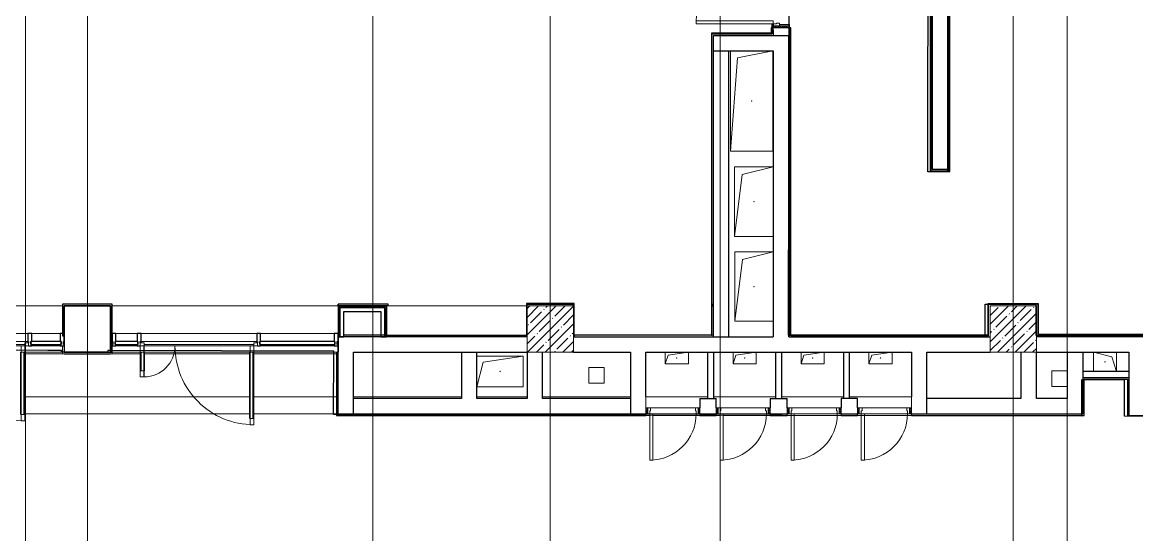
# Model space of a CAD drawing. Header units: millimetres. Extents: x 3914 to 443608, y -156176 to 78197.
# Drawn here: x 73874 to 88317, y -136778 to -130139 of the extents above; entities that cross this region are included whole.
import ezdxf

# ---------------------------------------------------------------- set-up
doc = ezdxf.new("R2010")
doc.units = ezdxf.units.MM
doc.linetypes.add('200_ШТРИХ__ш1_п0_6_', pattern=[160, 100, -60])
for name, color, linetype, lineweight in [('A-DETL-GENF', 7, 'Continuous', 9), ('A-DOOR-1', 7, 'Continuous', 5), ('A-DOOR-2', 7, '200_ШТРИХ__ш1_п0_6_', 5), ('A-DOOR-FRAM-2', 7, 'Continuous', 5), ('A-FLOR', 7, 'Continuous', 9), ('A-GENM', 7, 'Continuous', 9), ('A-GLAZ-CURT-2', 7, 'Continuous', 25), ('A-GLAZ-CWMG', 7, 'Continuous', 9), ('A-GLAZ-CWMG-1', 7, 'Continuous', 25), ('S-COLS-1', 7, 'Continuous', 5), ('Оси', 7, 'Continuous', 9)]:
    doc.layers.add(name, color=color, linetype=linetype, lineweight=lineweight)
doc.layers.add('A-DOOR-FRAM-1', color=7, linetype='Continuous', lineweight=5, true_color=0xc0c0c0)
pattern_1 = [(135, (1951.41, 164.685), (-14.14214, -14.14214), []), (225, (1951.41, 164.685), (14.14214, -14.14214), [])]
pattern_2 = [(45, (-171.384, 164.685), (-14.1421, 14.1421), []), (135, (-171.384, 164.685), (-14.1421, -14.1421), [])]

# ---------------------------------------------------------------- blocks, each defined once
blk = doc.blocks.new('BSC_Колонна _Прямоугольная - 600х600-23205375-Объем проектирования 1 этажа')
at = {"layer": 'S-COLS-1'}
h = blk.add_hatch(dxfattribs=at)
h.set_pattern_fill('FP_54', color=256, style=0, pattern_type=2)
h.set_pattern_definition([(45, (-54460, -12000), (-114.04925, 114.04925), []), (45, (-54345.95, -12000), (-114.04925, 114.04925), [201.613, -40.323, 6.706, -33.617])])
h.paths.add_polyline_path([(-100, -300), (300, -300), (298, 300), (-300, 300), (-300, -300), (-112, -300)])
for p, q in [((300, 300), (-300, 300)), ((-300, 300), (-300, -300)), ((300, -300), (300, 300)), ((-300, -300), (300, -300))]:
    blk.add_line(p, q, dxfattribs=at)
blk = doc.blocks.new('BSC_Колонна _Прямоугольная - 600х600-V43-Объем проектирования 1 этажа')
at = {"layer": 'S-COLS-1'}
h = blk.add_hatch(dxfattribs=at)
h.set_pattern_fill('FP_69', color=256, style=0, pattern_type=2)
h.set_pattern_definition([(45, (-60460, -12000), (-114.04925, 114.04925), []), (45, (-60345.95, -12000), (-114.04925, 114.04925), [201.613, -40.323, 6.706, -33.617])])
h.paths.add_polyline_path([(208, -300), (300, -300), (300, 300), (-300, 300), (-300, -300), (78, -300)])
for p, q in [((300, 300), (-300, 300)), ((-300, 300), (-300, -300)), ((300, -300), (300, 300)), ((-300, -300), (300, -300))]:
    blk.add_line(p, q, dxfattribs=at)
blk = doc.blocks.new('110_Дверь_СКБ_1Ст_Внутренняя1 - Д-12 1100x2100h_дверь в горячий цех-32113407-Объем проектирования 1 этажа')
at = {"layer": 'A-DOOR-2'}
h = blk.add_hatch(dxfattribs=at)
h.set_pattern_fill('FP_75', color=256, style=0, pattern_type=2)
h.set_pattern_definition([(135, (1751.41, 164.685), (-14.14214, -14.14214), []), (225, (1751.41, 164.685), (14.14214, -14.14214), [])])
h.paths.add_polyline_path([(537.5, 100), (537.5, -100), (562.5, -100), (562.5, 100)])
at = {"layer": 'A-DOOR-FRAM-2'}
h = blk.add_hatch(dxfattribs=at)
h.set_pattern_fill('FP_76', color=256, style=0, pattern_type=2)
h.set_pattern_definition([(45, (-371.384, 164.685), (-14.1421, 14.1421), []), (135, (-371.384, 164.685), (-14.1421, -14.1421), [])])
h.paths.add_polyline_path([(-537.5, 7), (-537.5, -100), (-512.5, -99.9), (-512.5, 100), (-537.5, 100)])
at = {"layer": 'A-DOOR-1'}
for p, q in [((-487.5, 1100), (-487.5, 100)), ((-447.5, 1100), (-487.5, 1100)), ((-447.5, 100), (-447.5, 1100)), ((-487.5, 100), (-447.5, 100))]:
    blk.add_line(p, q, dxfattribs=at)
blk.add_arc((-487.5, 100), 1000, 360, 90, dxfattribs=at)
at = {"layer": 'A-DOOR-FRAM-1'}
for p, q in [((-497.5, 108), (-567.5, 108)), ((-567.5, 108), (-567.5, 100)), ((-567.5, 100), (-497.5, 100)), ((-512.5, 100), (-537.5, 100)), ((-537.5, 100), (-537.5, -100)), ((-487.5, 100), (-512.5, 100)), ((-512.5, 100), (-512.5, 20)), ((-512.5, -100), (-512.5, 100)), ((-497.5, 100), (-512.5, 100)), ((-512.5, 100), (-512.5, 99)), ((-512.5, 99), (-497.5, 99)), ((-512.5, 20), (-477.5, 20)), ((-497.5, 20), (-512.5, 20)), ((-512.5, 20), (-512.5, -100)), ((-497.5, 100), (-497.5, 108)), ((-497.5, 99), (-497.5, 100)), ((-497.5, -100), (-497.5, 20)), ((-487.5, 60), (-487.5, 100)), ((-477.5, 60), (-487.5, 60)), ((-477.5, 20), (-477.5, 60)), ((512.5, 60), (502.5, 60)), ((502.5, 60), (502.5, 20)), ((502.5, 20), (537.5, 20)), ((512.5, 100), (512.5, 60)), ((537.5, 100), (512.5, 100)), ((592.5, 108), (522.5, 108)), ((522.5, 108), (522.5, 100)), ((537.5, 100), (522.5, 100)), ((522.5, 100), (522.5, 99)), ((522.5, 100), (592.5, 100)), ((522.5, 99), (537.5, 99)), ((537.5, 20), (522.5, 20)), ((522.5, 20), (522.5, -100)), ((537.5, 20), (537.5, 100)), ((562.5, 100), (537.5, 100)), ((537.5, 100), (537.5, -100)), ((537.5, 99), (537.5, 100)), ((537.5, -100), (537.5, 20)), ((562.5, -100), (562.5, 100)), ((592.5, 100), (592.5, 108)), ((-497.5, -100), (-567.5, -100)), ((-567.5, -100), (-567.5, -108)), ((-567.5, -108), (-497.5, -108)), ((-537.5, -100), (-512.5, -100)), ((-512.5, -100), (-497.5, -100)), ((-497.5, -108), (-497.5, -100)), ((522.5, -100), (537.5, -100)), ((592.5, -100), (522.5, -100)), ((522.5, -100), (522.5, -108)), ((522.5, -108), (592.5, -108)), ((537.5, -100), (562.5, -100)), ((592.5, -108), (592.5, -100))]:
    blk.add_line(p, q, dxfattribs=at)
blk = doc.blocks.new('110_Дверь_СКБ_1Ст - д-18 700x2100h_Технический шкаф ЭОМ и СС-23257539-Объем проектирования 1 этажа')
at = {"layer": 'A-DOOR-2'}
h = blk.add_hatch(dxfattribs=at)
h.set_pattern_fill('FP_121', color=256, style=0, pattern_type=2)
h.set_pattern_definition(pattern_1)
h.paths.add_polyline_path([(337.5, 100), (337.5, 20), (362.5, 20), (362.5, 100)])
at = {"layer": 'A-DOOR-FRAM-2'}
h = blk.add_hatch(dxfattribs=at)
h.set_pattern_fill('FP_122', color=256, style=0, pattern_type=2)
h.set_pattern_definition(pattern_2)
h.paths.add_polyline_path([(-337.5, 100), (-337.5, 20), (-312.5, 20), (-312.5, 100)])
at = {"layer": 'A-DOOR-1'}
for p, q in [((312.5, 700), (272.5, 700)), ((272.5, 700), (272.5, 100)), ((312.5, 100), (312.5, 700)), ((272.5, 100), (312.5, 100))]:
    blk.add_line(p, q, dxfattribs=at)
blk.add_arc((312.5, 100), 600, 90, 180, dxfattribs=at)
at = {"layer": 'A-DOOR-FRAM-1'}
for p, q in [((-312.5, 100), (-337.5, 100)), ((-337.5, 100), (-337.5, 20)), ((-337.5, 20), (-312.5, 20)), ((-287.5, 100), (-312.5, 100)), ((-312.5, 100), (-312.5, 20)), ((-312.5, 20), (-312.5, 100)), ((-312.5, 20), (-277.5, 20)), ((-287.5, 60), (-287.5, 100)), ((-287.5, 100), (272.5, 100)), ((-277.5, 60), (-287.5, 60)), ((-277.5, 20), (-277.5, 60)), ((302.5, 20), (-277.5, 20)), ((312.5, 60), (302.5, 60)), ((302.5, 60), (302.5, 20)), ((302.5, 20), (337.5, 20)), ((312.5, 100), (312.5, 60)), ((337.5, 100), (312.5, 100)), ((337.5, 20), (337.5, 100)), ((362.5, 100), (337.5, 100)), ((337.5, 100), (337.5, 20)), ((337.5, 20), (362.5, 20)), ((362.5, 20), (362.5, 100))]:
    blk.add_line(p, q, dxfattribs=at)
blk = doc.blocks.new('110_Дверь_СКБ_1Ст - д-18 700x2100h_Технический шкаф ЭОМ и СС-V103-Объем проектирования 1 этажа')
at = {"layer": 'A-DOOR-2'}
h = blk.add_hatch(dxfattribs=at)
h.set_pattern_fill('FP_121', color=256, style=0, pattern_type=2)
h.set_pattern_definition(pattern_1)
h.paths.add_polyline_path([(337.5, 100), (337.5, 20), (362.5, 20), (362.5, 100)])
at = {"layer": 'A-DOOR-FRAM-2'}
h = blk.add_hatch(dxfattribs=at)
h.set_pattern_fill('FP_122', color=256, style=0, pattern_type=2)
h.set_pattern_definition(pattern_2)
h.paths.add_polyline_path([(-337.5, 100), (-337.5, 20), (-312.5, 20), (-312.5, 100)])
at = {"layer": 'A-DOOR-1'}
for p, q in [((312.5, 700), (272.5, 700)), ((272.5, 700), (272.5, 100)), ((312.5, 100), (312.5, 700)), ((272.5, 100), (312.5, 100))]:
    blk.add_line(p, q, dxfattribs=at)
blk.add_arc((312.5, 100), 600, 90, 180, dxfattribs=at)
at = {"layer": 'A-DOOR-FRAM-1'}
for p, q in [((-312.5, 100), (-337.5, 100)), ((-337.5, 100), (-337.5, 20)), ((-337.5, 20), (-312.5, 20)), ((-287.5, 100), (-312.5, 100)), ((-312.5, 100), (-312.5, 20)), ((-312.5, 20), (-312.5, 100)), ((-312.5, 20), (-277.5, 20)), ((-287.5, 60), (-287.5, 100)), ((-287.5, 100), (272.5, 100)), ((-277.5, 60), (-287.5, 60)), ((-277.5, 20), (-277.5, 60)), ((302.5, 20), (-277.5, 20)), ((312.5, 60), (302.5, 60)), ((302.5, 60), (302.5, 20)), ((302.5, 20), (337.5, 20)), ((312.5, 100), (312.5, 60)), ((337.5, 100), (312.5, 100)), ((337.5, 20), (337.5, 100)), ((362.5, 100), (337.5, 100)), ((337.5, 100), (337.5, 20)), ((337.5, 20), (362.5, 20)), ((362.5, 20), (362.5, 100))]:
    blk.add_line(p, q, dxfattribs=at)
blk = doc.blocks.new('GM_Отверстие прямоугольное _в плите_ - Отверстие-21619835-Объем проектирования 1 этажа')
at = {"layer": 'A-GENM'}
for p, q in [((-125, 150), (125, 150)), ((125, 150), (-125, 150)), ((-62.5, 87.5), (125, 150)), ((-125, -150), (-62.5, 87.5)), ((125, -150), (-125, -150)), ((-125, -150), (125, -150))]:
    blk.add_line(p, q, dxfattribs=at)
for start, end in [(360, 180), (180, 360)]:
    blk.add_arc((0, 0), 2.5, start, end, dxfattribs=at)
blk = doc.blocks.new('GM_Отверстие прямоугольное _в плите_ - Отверстие-21620300-Объем проектирования 1 этажа')
at = {"layer": 'A-GENM'}
for p, q in [((-150, -75), (-150, 75)), ((-150, 75), (-150, -75)), ((-150, -75), (-112.5, 37.5)), ((-112.5, 37.5), (150, 75)), ((150, 75), (150, -75)), ((150, -75), (150, 75)), ((150, -75), (-150, -75)), ((-150, -75), (150, -75))]:
    blk.add_line(p, q, dxfattribs=at)
for start, end in [(360, 180), (180, 360)]:
    blk.add_arc((0, 0), 2.5, start, end, dxfattribs=at)
blk = doc.blocks.new('GM_Отверстие прямоугольное _в плите_ - Отверстие-V157-Объем проектирования 1 этажа')
at = {"layer": 'A-GENM'}
for p, q in [((-300, 200), (300, 200)), ((300, 200), (-300, 200)), ((-220, 120), (300, 200)), ((300, 200), (300, -200)), ((300, -200), (300, 200)), ((-300, -200), (-220, 120)), ((300, -200), (-300, -200)), ((-300, -200), (300, -200))]:
    blk.add_line(p, q, dxfattribs=at)
for start, end in [(360, 180), (180, 360)]:
    blk.add_arc((0, 0), 2.5, start, end, dxfattribs=at)
blk = doc.blocks.new('GM_Отверстие прямоугольное _в плите_ - Отверстие-V158-Объем проектирования 1 этажа')
at = {"layer": 'A-GENM'}
for p, q in [((-250, -450), (-250, 450)), ((-250, 450), (250, 450)), ((250, 450), (-250, 450)), ((-250, 450), (-250, -450)), ((-150, 350), (250, 450)), ((-250, -450), (-150, 350)), ((250, -450), (-250, -450)), ((-250, -450), (250, -450))]:
    blk.add_line(p, q, dxfattribs=at)
for start, end in [(360, 180), (180, 360)]:
    blk.add_arc((0, 0), 2.5, start, end, dxfattribs=at)
blk = doc.blocks.new('GM_Отверстие прямоугольное _в плите_ - Отверстие-V159-Объем проектирования 1 этажа')
at = {"layer": 'A-GENM'}
for p, q in [((-250, -450), (-250, 450)), ((-250, 450), (250, 450)), ((250, 450), (-250, 450)), ((-250, 450), (-250, -450)), ((-150, 350), (250, 450)), ((250, 450), (250, -450)), ((250, -450), (250, 450)), ((-250, -450), (-150, 350)), ((250, -450), (-250, -450)), ((-250, -450), (250, -450))]:
    blk.add_line(p, q, dxfattribs=at)
for start, end in [(360, 180), (180, 360)]:
    blk.add_arc((0, 0), 2.5, start, end, dxfattribs=at)
blk = doc.blocks.new('GM_Отверстие прямоугольное _в плите_ - Отверстие-21959792-Объем проектирования 1 этажа')
at = {"layer": 'A-GENM'}
for p, q in [((-275, -650), (-275, 650)), ((-275, 650), (-275, -650)), ((-183, 558), (275, 650)), ((275, 650), (275, -650)), ((275, -650), (275, 650)), ((-275, -650), (-183, 558)), ((275, -650), (-275, -650)), ((-275, -650), (275, -650))]:
    blk.add_line(p, q, dxfattribs=at)
for start, end in [(360, 180), (180, 360)]:
    blk.add_arc((0, 0), 2.5, start, end, dxfattribs=at)
blk = doc.blocks.new('Прямоугольный импост - Импост структурный с накладкой - 160мм Темный-32467808-Объем проектирования 1 этажа')
at = {"layer": 'A-GLAZ-CWMG-1'}
for p, q in [((-50, 40), (-50, 140)), ((-50, 140), (0, 140)), ((-40, 40), (-50, 40)), ((-50, -17), (-50, 0)), ((-50, 0), (-40, 0)), ((-40, 0), (-40, 40)), ((-10, 40), (-10, 0)), ((0, 40), (-10, 40)), ((-10, 0), (0, 0)), ((0, 140), (0, 40)), ((0, 0), (0, -17)), ((0, -17), (-50, -17))]:
    blk.add_line(p, q, dxfattribs=at)
blk = doc.blocks.new('Системная панель - Стекло - 40мм-32784007-Объем проектирования 1 этажа')
at = {"layer": 'A-GLAZ-CURT-2'}
for p, q in [((147.5, 0), (-147.5, 0)), ((-147.5, 0), (-147.5, -40)), ((147.5, -40), (147.5, 0)), ((-147.5, -40), (147.5, -40))]:
    blk.add_line(p, q, dxfattribs=at)
blk = doc.blocks.new('Дверь_Витражная_остекление_ - В-19-32784442-Объем проектирования 1 этажа')
at = {"layer": 'A-DETL-GENF'}
for p, q in [((-710, 1040), (-665, 1040)), ((-710, 1040), (-710, 20)), ((-665, 1040), (-710, 1040)), ((-710, 1040), (-710, 20)), ((-665, 1040), (-665, 20)), ((-665, 20), (-665, 1040)), ((-710, 960), (-665, 960)), ((-700, 960), (-700, 100)), ((-656, 960), (-656, 100)), ((706, 340), (706, 100)), ((760, 420), (715, 420)), ((715, 420), (715, 20)), ((760, 420), (715, 420)), ((715, 420), (715, 20)), ((760, 340), (715, 340)), ((750, 340), (750, 100)), ((760, 420), (760, 20)), ((760, 20), (760, 420)), ((-710, 100), (-665, 100)), ((-665, 20), (-710, 20)), ((-710, 20), (-665, 20)), ((760, 100), (715, 100))]:
    blk.add_line(p, q, dxfattribs=at)
at = {"layer": 'A-DOOR-1'}
for p, q in [((-710, 1040), (-710, 20)), ((710, 420), (710, 20)), ((-710, 20), (-760, 20)), ((-760, 20), (-760, -20)), ((-710, -20), (-710, 20)), ((760, 20), (710, 20)), ((710, 20), (710, -20)), ((760, -20), (760, 20)), ((-760, -20), (-710, -20)), ((710, -20), (760, -20))]:
    blk.add_line(p, q, dxfattribs=at)
for centre, radius, start, end in [((-710, 20), 1020, 360, 90), ((710, 20), 400, 90, 180)]:
    blk.add_arc(centre, radius, start, end, dxfattribs=at)
blk = doc.blocks.new('Прямоугольный импост - Импост структурный с накладкой - 160мм Темный-32784438-Объем проектирования 1 этажа')
at = {"layer": 'A-GLAZ-CWMG'}
for p, q in [((49156, 11940), (50656, 11940)), ((49156, 11820), (49156, 11840)), ((49156, 11840), (50656, 11840)), ((49196, 11800), (50616, 11800)), ((49196, 11783), (50616, 11783)), ((50656, 11840), (50656, 11820))]:
    blk.add_line(p, q, dxfattribs=at)
blk = doc.blocks.new('Системная панель - Стекло - 40мм-32784544-Объем проектирования 1 этажа')
at = {"layer": 'A-GLAZ-CURT-2'}
for p, q in [((486, 0), (-486, 0)), ((-486, 0), (-486, -40)), ((486, -40), (486, 0)), ((-486, -40), (486, -40))]:
    blk.add_line(p, q, dxfattribs=at)
blk = doc.blocks.new('Прямоугольный импост - Импост структурный с накладкой - 160мм Темный-32784005-Объем проектирования 1 этажа')
at = {"layer": 'A-GLAZ-CWMG'}
for p, q in [((48831, 11940), (49106, 11940)), ((48831, 11783), (49106, 11783))]:
    blk.add_line(p, q, dxfattribs=at)
blk = doc.blocks.new('Прямоугольный импост - Импост структурный с накладкой - 160мм Темный-V272-Объем проектирования 1 этажа')
at = {"layer": 'A-GLAZ-CWMG-1'}
for p, q in [((-25, 40), (-25, 140)), ((-25, 140), (25, 140)), ((-15, 40), (-25, 40)), ((-25, -17), (-25, 0)), ((-25, 0), (-15, 0)), ((-15, 0), (-15, 40)), ((15, 40), (15, 20)), ((25, 40), (15, 40)), ((25, 140), (25, 40)), ((15, -17), (-25, -17))]:
    blk.add_line(p, q, dxfattribs=at)
blk = doc.blocks.new('Прямоугольный импост - Импост структурный с накладкой - 160мм Темный-V273-Объем проектирования 1 этажа')
at = {"layer": 'A-GLAZ-CWMG-1'}
for p, q in [((-25, 40), (-25, 140)), ((-25, 140), (25, 140)), ((-15, 40), (-25, 40)), ((-15, 20), (-15, 40)), ((15, 40), (15, 0)), ((25, 40), (15, 40)), ((15, 0), (25, 0)), ((25, 140), (25, 40)), ((25, 0), (25, -17)), ((25, -17), (-15, -17))]:
    blk.add_line(p, q, dxfattribs=at)
blk = doc.blocks.new('Прямоугольный импост - Импост структурный с накладкой - 160мм Темный-32784440-Объем проектирования 1 этажа')
at = {"layer": 'A-GLAZ-CWMG'}
for p, q in [((50706, 11940), (51659, 11940)), ((50706, 11783), (51659, 11783))]:
    blk.add_line(p, q, dxfattribs=at)
blk = doc.blocks.new('Прямоугольный импост - Импост структурный с накладкой - 160мм Темный-V274-Объем проектирования 1 этажа')
at = {"layer": 'A-GLAZ-CWMG-1'}
for p, q in [((0, 140), (-50, 140)), ((-50, 140), (-50, 40)), ((-50, 40), (-40, 40)), ((-40, 0), (-50, 0)), ((-50, 0), (-50, -17)), ((-40, 40), (-40, 0)), ((-10, 0), (-10, 40)), ((-10, 40), (0, 40)), ((0, 0), (-10, 0)), ((0, 40), (0, 140)), ((0, -17), (0, 0)), ((-50, -17), (0, -17))]:
    blk.add_line(p, q, dxfattribs=at)
blk = doc.blocks.new('Дверь_Витражная_остекление_ - В-9-32786634-Объем проектирования 1 этажа')
at = {"layer": 'A-DETL-GENF'}
for p, q in [((-684.5, 989), (-639.5, 989)), ((-684.5, 989), (-684.5, 20)), ((-639.5, 989), (-684.5, 989)), ((-684.5, 989), (-684.5, 20)), ((-684.5, 909), (-639.5, 909)), ((-674.5, 909), (-674.5, 100)), ((-639.5, 989), (-639.5, 20)), ((-639.5, 20), (-639.5, 989)), ((-630.5, 909), (-630.5, 100)), ((680.5, 340), (680.5, 100)), ((734.5, 420), (689.5, 420)), ((689.5, 420), (689.5, 20)), ((734.5, 420), (689.5, 420)), ((689.5, 420), (689.5, 20)), ((734.5, 340), (689.5, 340)), ((724.5, 340), (724.5, 100)), ((734.5, 420), (734.5, 20)), ((734.5, 20), (734.5, 420)), ((-684.5, 100), (-639.5, 100)), ((-639.5, 20), (-684.5, 20)), ((-684.5, 20), (-639.5, 20)), ((734.5, 100), (689.5, 100))]:
    blk.add_line(p, q, dxfattribs=at)
at = {"layer": 'A-DOOR-1'}
for p, q in [((-684.5, 989), (-684.5, 20)), ((684.5, 420), (684.5, 20)), ((-684.5, 20), (-734.5, 20)), ((-734.5, 20), (-734.5, -20)), ((-684.5, -20), (-684.5, 20)), ((734.5, 20), (684.5, 20)), ((684.5, 20), (684.5, -20)), ((734.5, -20), (734.5, 20)), ((-734.5, -20), (-684.5, -20)), ((684.5, -20), (734.5, -20))]:
    blk.add_line(p, q, dxfattribs=at)
for centre, radius, start, end in [((-684.5, 20), 969, 360, 90), ((684.5, 20), 400, 90, 180)]:
    blk.add_arc(centre, radius, start, end, dxfattribs=at)
blk = doc.blocks.new('Прямоугольный импост - Импост структурный с накладкой - 160мм Темный-32786259-Объем проектирования 1 этажа')
at = {"layer": 'A-GLAZ-CWMG'}
for p, q in [((46240, 11940), (47689, 11940)), ((46240, 11820), (46240, 11840)), ((46240, 11840), (47689, 11840)), ((46280, 11800), (47649, 11800)), ((46280, 11783), (47649, 11783)), ((47689, 11840), (47689, 11820))]:
    blk.add_line(p, q, dxfattribs=at)
blk = doc.blocks.new('Системная панель - Стекло - 40мм-32786365-Объем проектирования 1 этажа')
at = {"layer": 'A-GLAZ-CURT-2'}
for p, q in [((196, 0), (-196, 0)), ((-196, 0), (-196, -40)), ((196, -40), (196, 0)), ((-196, -40), (196, -40))]:
    blk.add_line(p, q, dxfattribs=at)
blk = doc.blocks.new('Прямоугольный импост - Импост структурный с накладкой - 160мм Темный-32786261-Объем проектирования 1 этажа')
at = {"layer": 'A-GLAZ-CWMG'}
for p, q in [((47739, 11940), (48110, 11940)), ((47739, 11783), (48110, 11783))]:
    blk.add_line(p, q, dxfattribs=at)
blk = doc.blocks.new('Прямоугольный импост - Импост структурный с накладкой - 160мм Темный-V276-Объем проектирования 1 этажа')
at = {"layer": 'A-GLAZ-CWMG-1'}
for p, q in [((0, 140), (-50, 140)), ((-50, 140), (-50, 40)), ((-50, 40), (-40, 40)), ((-40, 0), (-50, 0)), ((-50, 0), (-50, -17)), ((-40, 40), (-40, 0)), ((-10, 0), (-10, 40)), ((-10, 40), (0, 40)), ((0, 0), (-10, 0)), ((0, 40), (0, 140)), ((0, -17), (0, 0)), ((-50, -17), (0, -17))]:
    blk.add_line(p, q, dxfattribs=at)

msp = doc.modelspace()

# ---------------------------------------------------------------- linework, layer by layer
for p, q in [((85639, -128814.7), (85639, -132070.7)), ((85647, -128822.7), (85647, -132062.7)), ((85667, -128842.7), (85667, -132042.7)), ((85867, -132042.7), (85867, -129042.7)), ((85887, -132062.7), (85887, -129062.7)), ((85895, -132070.7), (85895, -129070.7)), ((83579, -130208.9), (83579, -130280.9)), ((83587, -130208.9), (83579, -130208.9)), ((83599, -130208.9), (83587, -130208.9)), ((83587, -130208.9), (83587, -130288.9)), ((83607, -130238.9), (83607, -130308.9)), ((83807, -130238.9), (83807, -134212.7)), ((83827, -134192.7), (83827, -130208.9)), ((83835, -130208.9), (83827, -130208.9)), ((83835, -134191.7), (83835, -130208.9)), ((83579, -130280.9), (82804.3, -130280.9)), ((82804.3, -130280.9), (82804.3, -134191.7)), ((82812.3, -130288.9), (83587, -130288.9)), ((82812.3, -134191.7), (82812.3, -130288.9)), ((82832.3, -130308.9), (83807, -130308.9)), ((82832.3, -134212.7), (82832.3, -130308.9)), ((83807, -134212.7), (83807, -130308.9)), ((82832.3, -130508.9), (83607, -130508.9)), ((83032.3, -134212.7), (83032.3, -130508.9)), ((83607, -130508.9), (83607, -134212.7)), ((85639, -132070.7), (85895, -132070.7)), ((85647, -132062.7), (85887, -132062.7)), ((85667, -132042.7), (85867, -132042.7)), ((75038, -133791.7), (74396, -133791.7)), ((74396, -133791.7), (74396, -134202.7)), ((75017, -133812.7), (74417, -133812.7)), ((74417, -133812.7), (74417, -134412.7)), ((74417, -133812.7), (75017, -133812.7)), ((74417, -134202.7), (74417, -133812.7)), ((75017, -134212.7), (75017, -133812.7)), ((75017, -133812.7), (75017, -134212.7)), ((75038, -134212.7), (75038, -133791.7)), ((78614.7, -133791.7), (77966, -133791.7)), ((77966, -133791.7), (77966, -134212.7)), ((78614.7, -133792.7), (77967, -133792.7)), ((77967, -133812.7), (77967, -133792.7)), ((77967, -133812.7), (77967, -134212.7)), ((78614.7, -133812.7), (77967, -133812.7)), ((77979.5, -134212.7), (77979.5, -133825.2)), ((78595.9, -133825.2), (77979.5, -133825.2)), ((77987, -134212.7), (77987, -133812.7)), ((77992, -134212.7), (77992, -133837.7)), ((78570.9, -133837.7), (77992, -133837.7)), ((78570.9, -134212.7), (78570.9, -133837.7)), ((78583.4, -134212.7), (78583.4, -133837.7)), ((78595.9, -134212.7), (78595.9, -133812.7)), ((78596.9, -134192.7), (78596.9, -133812.7)), ((78614.7, -133792.7), (78614.7, -133791.7)), ((78614.7, -133812.7), (78614.7, -133792.7)), ((81025, -133783.7), (80409, -133783.7)), ((80409, -133783.7), (80409, -133791.7)), ((80409, -133791.7), (81025, -133791.7)), ((80417, -133792.2), (80409, -133792.2)), ((80409, -133792.2), (80409, -134191.7)), ((80417, -133812.7), (80417, -133792.2)), ((81017, -133792.2), (81017, -133812.7)), ((81025, -133792.2), (81017, -133792.2)), ((81025, -133791.7), (81025, -133783.7)), ((81025, -134191.7), (81025, -133792.2)), ((82812.3, -133792.7), (82817.3, -133792.7)), ((82817.3, -133792.7), (82817.3, -133812.7)), ((82817.3, -133812.7), (82832.3, -133812.7)), ((86389, -133784.7), (86389, -134192.7)), ((87045, -133784.7), (86389, -133784.7)), ((87037, -133792.7), (86397, -133792.7)), ((86397, -134191.7), (86397, -133792.7)), ((87037, -133792.7), (87037, -133812.7)), ((87037, -133812.7), (87037, -134192.7)), ((87045, -134184.7), (87045, -133784.7)), ((78042, -134212.7), (78042, -133887.7)), ((78042, -133887.7), (78520.9, -133887.7)), ((78520.9, -133887.7), (78520.9, -134212.7)), ((74397, -134172.7), (74397, -134202.7)), ((74396, -134202.7), (74397, -134202.7)), ((74397, -134202.7), (74417, -134202.7)), ((75017, -134412.7), (75017, -134212.7)), ((75038, -134212.7), (75017, -134212.7)), ((75017, -134212.7), (75017, -134412.7)), ((75017, -134212.7), (75037, -134212.7)), ((75037, -134212.7), (75037, -134212.7)), ((75038, -134412.7), (75038, -134212.7)), ((77966, -134212.7), (77966, -134412.7)), ((77966, -134212.7), (78042, -134212.7)), ((80417, -134212.7), (77967, -134212.7)), ((77967, -135212.7), (77967, -134212.7)), ((78596.9, -134192.7), (78042, -134192.7)), ((78520.9, -134212.7), (78595.9, -134212.7)), ((78596.9, -134192.7), (80417, -134192.7)), ((80407, -134212.7), (80407, -134192.7)), ((80409, -134191.7), (80417, -134191.7)), ((81017, -134191.7), (81025, -134191.7)), ((81017, -134212.7), (83607, -134212.7)), ((82804.3, -134191.7), (81025, -134191.7)), ((81027, -134192.7), (81027, -134212.7)), ((82804.3, -134191.7), (82812.3, -134191.7)), ((82832.3, -134191.7), (82812.3, -134191.7)), ((82832.3, -134192.7), (82812.3, -134192.7)), ((83807, -134212.7), (86417, -134212.7)), ((86397, -134191.7), (83835, -134191.7)), ((86389, -134192.7), (83835, -134192.7)), ((83835, -134192.7), (83835, -134199.7)), ((83835, -134199.7), (86397, -134199.7)), ((86397, -134192.7), (86389, -134192.7)), ((86397, -134191.7), (86397, -134192.7)), ((86397, -134199.7), (86397, -134192.7)), ((92417, -134212.7), (87017, -134212.7)), ((92397, -134192.7), (87037, -134192.7)), ((92389, -134184.7), (87045, -134184.7)), ((74417, -134412.7), (75017, -134412.7)), ((74417, -134432.7), (74417, -134433.7)), ((74417, -134433.7), (75017, -134433.7)), ((75017, -134412.7), (75038, -134412.7)), ((75017, -134433.7), (75017, -134432.7)), ((77947, -134422.7), (77946, -134422.7)), ((77946, -134422.7), (77946, -135233.7)), ((77947, -134422.7), (77947, -134433.7)), ((77967, -134422.7), (77947, -134422.7)), ((77966, -134412.7), (77967, -134412.7)), ((78167, -134412.7), (80417, -134412.7)), ((78167, -135212.7), (78167, -134412.7)), ((79567, -134412.7), (79567, -135012.7)), ((79767, -135012.7), (79767, -134412.7)), ((80417, -134412.7), (80417, -135012.7)), ((80617, -135012.7), (80617, -134412.7)), ((81017, -134412.7), (81757, -134412.7)), ((81757, -134412.7), (81757, -135212.7)), ((81957, -134412.7), (85397, -134412.7)), ((81957, -134992.7), (81957, -134412.7)), ((82756.2, -134412.7), (82756.2, -135012.7)), ((82836.2, -135012.7), (82836.2, -134412.7)), ((83636.2, -134412.7), (83636.2, -135012.7)), ((83716.2, -135012.7), (83716.2, -134412.7)), ((84516.2, -134412.7), (84516.2, -135012.7)), ((84596.2, -135012.7), (84596.2, -134412.7)), ((85397, -134412.7), (85397, -134992.7)), ((85597, -134412.7), (86417, -134412.7)), ((85597, -135212.7), (85597, -134412.7)), ((86817, -134412.7), (86817, -135012.7)), ((87017, -135012.7), (87017, -134412.7)), ((87017, -134412.7), (88217, -134412.7)), ((87417, -134412.7), (87417, -135012.7)), ((87617, -134412.7), (87617, -135212.7)), ((88217, -134412.7), (88217, -135232.7)), ((88217, -134662.7), (87617, -134662.7)), ((87617, -134742.7), (88217, -134742.7)), ((87637, -134763.7), (87637, -134762.7)), ((87638, -134763.7), (88196, -134763.7)), ((87638, -135233.7), (87638, -134763.7)), ((88196, -134762.7), (88197, -134762.7)), ((88196, -134763.7), (88196, -135233.7)), ((79567, -135012.7), (78167, -135012.7)), ((80417, -135012.7), (79767, -135012.7)), ((81757, -135012.7), (80617, -135012.7)), ((82657, -135012.7), (82657, -135132.7)), ((82657, -135012.7), (82867, -135012.7)), ((82867, -135132.7), (82867, -135012.7)), ((83567, -135012.7), (83567, -135132.7)), ((83567, -135012.7), (83787, -135012.7)), ((83787, -135132.7), (83787, -135012.7)), ((84697, -135012.7), (84487, -135012.7)), ((84487, -135012.7), (84487, -135132.7)), ((84697, -135132.7), (84697, -135012.7)), ((86817, -135012.7), (85597, -135012.7)), ((87417, -135012.7), (87017, -135012.7)), ((77946, -135233.7), (81957, -135233.7)), ((77967, -135212.7), (81957, -135212.7)), ((81957, -135232.7), (81957, -135212.7)), ((81957, -135233.7), (81957, -135232.7)), ((82657, -135212.7), (82867, -135212.7)), ((82657, -135212.7), (82657, -135232.7)), ((82657, -135232.7), (82657, -135233.7)), ((82657, -135233.7), (82867, -135233.7)), ((82867, -135232.7), (82867, -135212.7)), ((82867, -135233.7), (82867, -135232.7)), ((83567, -135212.7), (83787, -135212.7)), ((83567, -135212.7), (83567, -135232.7)), ((83567, -135232.7), (83567, -135233.7)), ((83567, -135233.7), (83787, -135233.7)), ((83787, -135232.7), (83787, -135212.7)), ((83787, -135233.7), (83787, -135232.7)), ((84487, -135212.7), (84697, -135212.7)), ((84487, -135212.7), (84487, -135232.7)), ((84487, -135232.7), (84487, -135233.7)), ((84487, -135233.7), (84697, -135233.7)), ((84697, -135232.7), (84697, -135212.7)), ((84697, -135233.7), (84697, -135232.7)), ((85397, -135212.7), (87617, -135212.7)), ((85397, -135212.7), (85397, -135232.7)), ((85397, -135232.7), (85397, -135233.7)), ((85397, -135233.7), (87638, -135233.7)), ((88196, -135233.7), (94925.8, -135233.7))]:
    msp.add_line(p, q)
at = {"flags": 128}
for points in [[(92907.9, -122805.8), (92911.2, -121381.8), (86989.2, -121367.9), (86974.7, -127547.8), (83814.7, -127540.4), (83799.1, -134191.4), (86353.1, -134197.4), (86354, -133790.4), (87010, -133791.9), (87009.1, -134191.9), (92353.1, -134204.5), (92354, -133804.5), (92754, -133805.4), (92761.5, -130611.4), (91911.5, -130609.4), (91928.7, -123303.5), (92378.7, -123304.5), (92379.9, -122804.5)], [(86414.4, -129376.5), (86415.1, -129076.5), (85871.1, -129075.3), (85864.1, -132075.2), (85608.1, -132074.6), (85615.7, -128818.7), (86971.7, -128821.8), (86970.4, -129377.8)]]:
    msp.add_lwpolyline(points, close=True, dxfattribs=at)
msp.add_lwpolyline([(97867, -138245.4), (97871.6, -138245.4), (97871.7, -138224.4), (98291.7, -138225.4), (101670.7, -138233.4), (101674, -136824.4), (101735, -136814.5), (101738.6, -135275.5), (88157.6, -135243.6), (88158.7, -134773.6), (87600.7, -134772.3), (87599.6, -135242.3), (77907.7, -135219.6), (77909.6, -134398.6), (75001.1, -134391.7), (74980.6, -134391.7), (74980.6, -134412.7), (74380.6, -134411.3), (74380.6, -134390.3), (74207.1, -134389.9), (72151.6, -134385.1)], dxfattribs=at)
at = {"layer": 'A-FLOR'}
for p, q in [((83587, -130158.9), (83587, -130208.9)), ((83827, -130208.9), (83815, -130208.9)), ((72187, -133812.7), (74397, -133812.7)), ((75037, -133792.7), (74397, -133792.7)), ((74397, -133792.7), (74397, -134172.7)), ((75037, -134212.7), (75037, -133792.7)), ((75037, -133812.7), (77966, -133812.7)), ((77966, -133792.7), (77966, -134172.7)), ((78589.5, -133792.7), (77967, -133792.7)), ((78614.7, -133812.7), (80371.3, -133812.7)), ((80372.1, -133812.7), (80409, -133812.7)), ((81014.8, -133792.7), (80417, -133792.7)), ((81014.8, -133812.7), (81014.8, -133792.7)), ((74417, -134272.7), (74417, -134312.7)), ((80409, -134191.7), (78595.9, -134191.7)), ((80417, -134191.7), (80417, -134212.7)), ((82812.3, -134192.7), (81017, -134192.7)), ((83835, -134192.7), (83827, -134192.7)), ((74417, -134412.7), (73906, -134412.7)), ((73906, -134432.7), (75403, -134432.7)), ((74397, -134433.7), (73906, -134433.7)), ((74397, -134433.7), (74397, -134329.7)), ((74417, -134329.7), (74417, -134412.7)), ((75037, -134412.7), (75037, -134433.7)), ((75403, -134433.7), (75037, -134433.7)), ((75403, -134412.7), (75038, -134412.7)), ((76828, -134412.7), (75448, -134412.7)), ((75448, -134432.7), (76828, -134432.7)), ((76828, -134433.7), (75448, -134433.7)), ((77966, -134412.7), (76873, -134412.7)), ((76873, -134432.7), (77947, -134432.7)), ((76873, -134433.7), (77947.3, -134433.7)), ((77947, -134433.7), (77947, -135232.7)), ((77966, -134412.7), (77966, -134422.7)), ((81417, -134612.7), (81217, -134612.7)), ((81217, -134612.7), (81217, -134812.7)), ((81417, -134812.7), (81417, -134612.7)), ((87417, -134655.7), (87217, -134655.7)), ((87217, -134655.7), (87217, -134855.7)), ((81217, -134812.7), (81417, -134812.7)), ((87217, -134855.7), (87417, -134855.7)), ((87637, -134762.7), (88196, -134762.7)), ((87637, -135232.7), (87637, -134763.7)), ((88197, -134762.7), (88197, -135232.7)), ((73906, -134992.7), (76828, -134992.7)), ((76873, -134992.7), (77947, -134992.7)), ((78167, -134992.7), (79567, -134992.7)), ((79767, -134992.7), (80417, -134992.7)), ((80617, -134992.7), (81757, -134992.7)), ((81757, -134992.7), (81757, -135012.2)), ((81957, -134992.7), (82756.2, -134992.7)), ((81957, -135132.7), (81957, -134992.7)), ((82836.2, -134992.7), (83636.2, -134992.7)), ((83716.2, -134992.7), (84516.2, -134992.7)), ((84596.2, -134992.7), (85397, -134992.7)), ((85397, -134992.7), (85397, -135132.7)), ((76828, -135212.7), (73906, -135212.7)), ((77947, -135212.7), (76873, -135212.7)), ((77947, -135232.7), (82007, -135232.7)), ((82917, -135232.7), (82047, -135232.7)), ((83837, -135232.7), (82957, -135232.7)), ((83877, -135232.7), (84747, -135232.7)), ((84787, -135232.7), (87637, -135232.7)), ((88197, -135232.7), (95785.8, -135232.7))]:
    msp.add_line(p, q, dxfattribs=at)
at = {"layer": 'Оси'}
for points in [[(73917, -148019), (73917, -143019), (73917, -123714.7), (73917, -118714.7)], [(75272.3, -148019), (75272.3, -147299.5), (74717, -146736.2), (74717, -141736.2), (74717, -123714.7), (74717, -118714.7)], [(78417, -148019), (78417, -143019), (78417, -123714.7), (78417, -118714.7)], [(80717, -148019), (80717, -143019), (80717, -123714.7), (80717, -118714.7)], [(82917, -148019), (82917, -143019), (82917, -123714.7), (82917, -118714.7)], [(86717, -145972.7), (86717, -143019), (86717, -123714.7), (86717, -118714.7)], [(87417, -145712.7), (87417, -141736.2), (87417, -123714.7), (87417, -118714.7)]]:
    msp.add_lwpolyline(points, dxfattribs=at)

# ---------------------------------------------------------------- block references
for name, p, rotation in [('110_Дверь_СКБ_1Ст_Внутренняя1 - Д-12 1100x2100h_дверь в горячий цех-32113407-Объем проектирования 1 этажа', (83707, -129671.4), 89.99999999999991), ('Дверь_Витражная_остекление_ - В-9-32786634-Объем проектирования 1 этажа', (73221.5, -134312.7), 180), ('Системная панель - Стекло - 40мм-32786365-Объем проектирования 1 этажа', (74181.5, -134312.7), 180), ('Системная панель - Стекло - 40мм-32784007-Объем проектирования 1 этажа', (75225.5, -134312.7), 180), ('Дверь_Витражная_остекление_ - В-19-32784442-Объем проектирования 1 этажа', (76163, -134312.7), 180), ('Системная панель - Стекло - 40мм-32784544-Объем проектирования 1 этажа', (77439.5, -134312.7), 180), ('GM_Отверстие прямоугольное _в плите_ - Отверстие-21619835-Объем проектирования 1 этажа', (87907, -134537.7), 270), ('110_Дверь_СКБ_1Ст - д-18 700x2100h_Технический шкаф ЭОМ и СС-23257539-Объем проектирования 1 этажа', (82319.5, -135112.7), 180), ('110_Дверь_СКБ_1Ст - д-18 700x2100h_Технический шкаф ЭОМ и СС-V103-Объем проектирования 1 этажа', (83229.5, -135112.7), 180), ('110_Дверь_СКБ_1Ст - д-18 700x2100h_Технический шкаф ЭОМ и СС-23257539-Объем проектирования 1 этажа', (84149.5, -135112.7), 180), ('110_Дверь_СКБ_1Ст - д-18 700x2100h_Технический шкаф ЭОМ и СС-23257539-Объем проектирования 1 этажа', (85059.5, -135112.7), 180)]:
    msp.add_blockref(name, p, dxfattribs=dict(rotation=rotation))
for name, p in [('GM_Отверстие прямоугольное _в плите_ - Отверстие-21959792-Объем проектирования 1 этажа', (83327.3, -131158.9)), ('GM_Отверстие прямоугольное _в плите_ - Отверстие-V159-Объем проектирования 1 этажа', (83355.8, -132462.7)), ('GM_Отверстие прямоугольное _в плите_ - Отверстие-V158-Объем проектирования 1 этажа', (83357, -133562.7)), ('BSC_Колонна _Прямоугольная - 600х600-23205375-Объем проектирования 1 этажа', (80717, -134112.7)), ('BSC_Колонна _Прямоугольная - 600х600-V43-Объем проектирования 1 этажа', (86717, -134112.7)), ('Прямоугольный импост - Импост структурный с накладкой - 160мм Темный-32786259-Объем проектирования 1 этажа', (26257, -146112.7)), ('Прямоугольный импост - Импост структурный с накладкой - 160мм Темный-32786261-Объем проектирования 1 этажа', (26257, -146112.7)), ('Прямоугольный импост - Импост структурный с накладкой - 160мм Темный-V276-Объем проектирования 1 этажа', (74417, -134312.7)), ('Прямоугольный импост - Импост структурный с накладкой - 160мм Темный-32784005-Объем проектирования 1 этажа', (26257, -146112.7)), ('Прямоугольный импост - Импост структурный с накладкой - 160мм Темный-32784438-Объем проектирования 1 этажа', (26257, -146112.7)), ('Прямоугольный импост - Импост структурный с накладкой - 160мм Темный-32784440-Объем проектирования 1 этажа', (26257, -146112.7)), ('Прямоугольный импост - Импост структурный с накладкой - 160мм Темный-V274-Объем проектирования 1 этажа', (77966, -134312.7)), ('GM_Отверстие прямоугольное _в плите_ - Отверстие-V157-Объем проектирования 1 этажа', (80067, -134662.7)), ('GM_Отверстие прямоугольное _в плите_ - Отверстие-21620300-Объем проектирования 1 этажа', (82356.2, -134487.7)), ('GM_Отверстие прямоугольное _в плите_ - Отверстие-21620300-Объем проектирования 1 этажа', (83236.2, -134487.7)), ('GM_Отверстие прямоугольное _в плите_ - Отверстие-21620300-Объем проектирования 1 этажа', (84116.2, -134487.7)), ('GM_Отверстие прямоугольное _в плите_ - Отверстие-21620300-Объем проектирования 1 этажа', (84996.2, -134487.7))]:
    msp.add_blockref(name, p)
at = {"extrusion": (0, 0, -1)}
for name, p in [('Прямоугольный импост - Импост структурный с накладкой - 160мм Темный-V272-Объем проектирования 1 этажа', (-73971, -134312.7)), ('Прямоугольный импост - Импост структурный с накладкой - 160мм Темный-32467808-Объем проектирования 1 этажа', (-75038, -134312.7)), ('Прямоугольный импост - Импост структурный с накладкой - 160мм Темный-V273-Объем проектирования 1 этажа', (-75388, -134312.7)), ('Прямоугольный импост - Импост структурный с накладкой - 160мм Темный-V272-Объем проектирования 1 этажа', (-76938, -134312.7))]:
    msp.add_blockref(name, p, dxfattribs=at)

doc.saveas('drawing.dxf')
